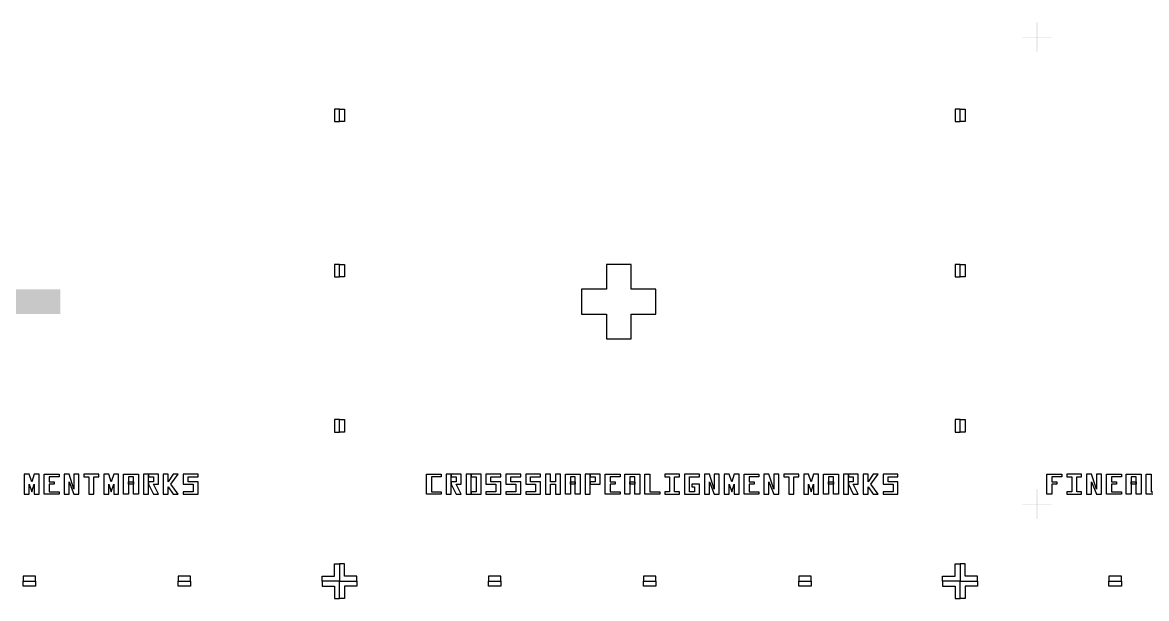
# Model space of a CAD drawing. Extents: x -25499 to 25499, y -25499 to 24195.
# Drawn here: x 4973 to 9501, y -13820 to -11501 of the extents above; entities that cross this region are included whole.
import ezdxf

# ---------------------------------------------------------------- set-up
doc = ezdxf.new("R2010")
doc.units = 0

# ---------------------------------------------------------------- blocks, each defined once
blk = doc.blocks.new('CHIP19')
for points in [[(975, 2250), (1025, 2250), (1025, 2230), (975, 2230), (975, 2250)], [(1600, 2250), (1650, 2250), (1650, 2230), (1600, 2230), (1600, 2250)], [(2250, 2250), (2180, 2250), (2180, 2230), (2230, 2230), (2230, 2180), (2250, 2180), (2250, 2250)]]:
    blk.add_lwpolyline(points)
blk = doc.blocks.new('CHIP20')
for points in [[(-250, 2250), (-180, 2250), (-180, 2230), (-230, 2230), (-230, 2180), (-250, 2180), (-250, 2250)], [(350, 2250), (400, 2250), (400, 2230), (350, 2230), (350, 2250)], [(975, 2250), (1025, 2250), (1025, 2230), (975, 2230), (975, 2250)], [(1600, 2250), (1650, 2250), (1650, 2230), (1600, 2230), (1600, 2250)], [(2250, 2250), (2180, 2250), (2180, 2230), (2230, 2230), (2230, 2180), (2250, 2180), (2250, 2250)]]:
    blk.add_lwpolyline(points)
blk = doc.blocks.new('CHIP21')
for points in [[(-250, 2250), (-180, 2250), (-180, 2230), (-230, 2230), (-230, 2180), (-250, 2180), (-250, 2250)], [(350, 2250), (400, 2250), (400, 2230), (350, 2230), (350, 2250)]]:
    blk.add_lwpolyline(points)
blk = doc.blocks.new('CHIP31')
for points in [[(2250, 1600), (2250, 1650), (2230, 1650), (2230, 1600), (2250, 1600)], [(2250, 975), (2250, 1025), (2230, 1025), (2230, 975), (2250, 975)], [(2250, 350), (2250, 400), (2230, 400), (2230, 350), (2250, 350)], [(980, 100), (1000, 100), (1000, 140), (1010, 110), (1020, 140), (1020, 100), (1040, 100), (1040, 180), (1020, 180), (1010, 150), (1000, 180), (980, 180), (980, 100), (980, 100)], [(1060, 100), (1060, 180), (1120, 180), (1120, 170), (1080, 170), (1080, 150), (1100, 150), (1100, 140), (1080, 140), (1080, 110), (1120, 110), (1120, 100), (1060, 100), (1060, 100)], [(1140, 100), (1160, 100), (1160, 150), (1180, 100), (1200, 100), (1200, 180), (1180, 180), (1180, 120), (1160, 180), (1140, 180), (1140, 100), (1140, 100)], [(1240, 100), (1260, 100), (1260, 170), (1280, 170), (1280, 180), (1220, 180), (1220, 170), (1240, 170), (1240, 100), (1240, 100)], [(1300, 100), (1320, 100), (1320, 140), (1330, 110), (1340, 140), (1340, 100), (1360, 100), (1360, 180), (1340, 180), (1330, 150), (1320, 180), (1300, 180), (1300, 100), (1300, 100)], [(1380, 100), (1380, 180), (1440, 180), (1440, 100), (1420, 100), (1420, 170), (1400, 170), (1400, 100), (1380, 100)], [(1400, 140), (1400, 150), (1420, 150), (1420, 140), (1400, 140)], [(1460, 100), (1480, 100), (1480, 180), (1460, 180), (1460, 100)], [(1480, 140), (1500, 100), (1520, 100), (1500, 140), (1520, 140), (1520, 180), (1480, 180), (1480, 170), (1500, 170), (1500, 150), (1480, 150), (1480, 140)], [(1540, 100), (1560, 100), (1560, 130), (1580, 100), (1600, 100), (1570, 140), (1600, 180), (1580, 180), (1560, 150), (1560, 180), (1540, 180), (1540, 100), (1540, 100)], [(1620, 100), (1680, 100), (1680, 150), (1640, 150), (1640, 170), (1680, 170), (1680, 180), (1620, 180), (1620, 140), (1660, 140), (1660, 110), (1620, 110), (1620, 100), (1620, 100)], [(2250, -250), (2180, -250), (2180, -230), (2230, -230), (2230, -180), (2250, -180), (2250, -250)], [(975, -250), (1025, -250), (1025, -230), (975, -230), (975, -250)], [(1600, -250), (1650, -250), (1650, -230), (1600, -230), (1600, -250)]]:
    blk.add_lwpolyline(points)
blk.add_solid([(825, 825), (1125, 825), (825, 925), (1125, 925)])
blk = doc.blocks.new('CHIP32')
for points in [[(-250, 1600), (-250, 1650), (-230, 1650), (-230, 1600), (-250, 1600)], [(2250, 1600), (2250, 1650), (2230, 1650), (2230, 1600), (2250, 1600)], [(-250, 975), (-250, 1025), (-230, 1025), (-230, 975), (-250, 975)], [(825, 725), (925, 725), (925, 825), (1025, 825), (1025, 925), (925, 925), (925, 1025), (825, 1025), (825, 925), (725, 925), (725, 825), (825, 825), (825, 725)], [(2250, 975), (2250, 1025), (2230, 1025), (2230, 975), (2250, 975)], [(-250, 350), (-250, 400), (-230, 400), (-230, 350), (-250, 350)], [(2250, 350), (2250, 400), (2230, 400), (2230, 350), (2250, 350)], [(100, 100), (100, 180), (160, 180), (160, 170), (120, 170), (120, 110), (160, 110), (160, 100), (100, 100), (100, 100)], [(180, 100), (200, 100), (200, 180), (180, 180), (180, 100)], [(200, 140), (220, 100), (240, 100), (220, 140), (240, 140), (240, 180), (200, 180), (200, 170), (220, 170), (220, 150), (200, 150), (200, 140)], [(260, 100), (280, 100), (280, 180), (260, 180), (260, 100)], [(280, 100), (320, 100), (320, 180), (280, 180), (280, 170), (300, 170), (300, 110), (280, 110), (280, 100)], [(340, 100), (400, 100), (400, 150), (360, 150), (360, 170), (400, 170), (400, 180), (340, 180), (340, 140), (380, 140), (380, 110), (340, 110), (340, 100), (340, 100)], [(420, 100), (480, 100), (480, 150), (440, 150), (440, 170), (480, 170), (480, 180), (420, 180), (420, 140), (460, 140), (460, 110), (420, 110), (420, 100), (420, 100)], [(500, 100), (560, 100), (560, 150), (520, 150), (520, 170), (560, 170), (560, 180), (500, 180), (500, 140), (540, 140), (540, 110), (500, 110), (500, 100), (500, 100)], [(580, 100), (600, 100), (600, 140), (620, 140), (620, 100), (640, 100), (640, 180), (620, 180), (620, 150), (600, 150), (600, 180), (580, 180), (580, 100), (580, 100)], [(660, 100), (660, 180), (720, 180), (720, 100), (700, 100), (700, 170), (680, 170), (680, 100), (660, 100)], [(680, 140), (680, 150), (700, 150), (700, 140), (680, 140)], [(740, 100), (760, 100), (760, 180), (740, 180), (740, 100)], [(760, 140), (800, 140), (800, 180), (760, 180), (760, 170), (780, 170), (780, 150), (760, 150), (760, 140)], [(820, 100), (820, 180), (880, 180), (880, 170), (840, 170), (840, 150), (860, 150), (860, 140), (840, 140), (840, 110), (880, 110), (880, 100), (820, 100), (820, 100)], [(900, 100), (900, 180), (960, 180), (960, 100), (940, 100), (940, 170), (920, 170), (920, 100), (900, 100)], [(920, 140), (920, 150), (940, 150), (940, 140), (920, 140)], [(980, 100), (980, 180), (1000, 180), (1000, 110), (1040, 110), (1040, 100), (980, 100), (980, 100)], [(1060, 100), (1120, 100), (1120, 110), (1100, 110), (1100, 170), (1120, 170), (1120, 180), (1060, 180), (1060, 170), (1080, 170), (1080, 110), (1060, 110), (1060, 100), (1060, 100)], [(1140, 100), (1200, 100), (1200, 140), (1170, 140), (1170, 130), (1180, 130), (1180, 110), (1160, 110), (1160, 170), (1200, 170), (1200, 180), (1140, 180), (1140, 100), (1140, 100)], [(1220, 100), (1240, 100), (1240, 150), (1260, 100), (1280, 100), (1280, 180), (1260, 180), (1260, 120), (1240, 180), (1220, 180), (1220, 100), (1220, 100)], [(1300, 100), (1320, 100), (1320, 140), (1330, 110), (1340, 140), (1340, 100), (1360, 100), (1360, 180), (1340, 180), (1330, 150), (1320, 180), (1300, 180), (1300, 100), (1300, 100)], [(1380, 100), (1380, 180), (1440, 180), (1440, 170), (1400, 170), (1400, 150), (1420, 150), (1420, 140), (1400, 140), (1400, 110), (1440, 110), (1440, 100), (1380, 100), (1380, 100)], [(1460, 100), (1480, 100), (1480, 150), (1500, 100), (1520, 100), (1520, 180), (1500, 180), (1500, 120), (1480, 180), (1460, 180), (1460, 100), (1460, 100)], [(1560, 100), (1580, 100), (1580, 170), (1600, 170), (1600, 180), (1540, 180), (1540, 170), (1560, 170), (1560, 100), (1560, 100)], [(1620, 100), (1640, 100), (1640, 140), (1650, 110), (1660, 140), (1660, 100), (1680, 100), (1680, 180), (1660, 180), (1650, 150), (1640, 180), (1620, 180), (1620, 100), (1620, 100)], [(1700, 100), (1700, 180), (1760, 180), (1760, 100), (1740, 100), (1740, 170), (1720, 170), (1720, 100), (1700, 100)], [(1720, 140), (1720, 150), (1740, 150), (1740, 140), (1720, 140)], [(1780, 100), (1800, 100), (1800, 180), (1780, 180), (1780, 100)], [(1800, 140), (1820, 100), (1840, 100), (1820, 140), (1840, 140), (1840, 180), (1800, 180), (1800, 170), (1820, 170), (1820, 150), (1800, 150), (1800, 140)], [(1860, 100), (1880, 100), (1880, 130), (1900, 100), (1920, 100), (1890, 140), (1920, 180), (1900, 180), (1880, 150), (1880, 180), (1860, 180), (1860, 100), (1860, 100)], [(1940, 100), (2000, 100), (2000, 150), (1960, 150), (1960, 170), (2000, 170), (2000, 180), (1940, 180), (1940, 140), (1980, 140), (1980, 110), (1940, 110), (1940, 100), (1940, 100)], [(-250, -250), (-180, -250), (-180, -230), (-230, -230), (-230, -180), (-250, -180), (-250, -250)], [(2250, -250), (2180, -250), (2180, -230), (2230, -230), (2230, -180), (2250, -180), (2250, -250)], [(350, -250), (400, -250), (400, -230), (350, -230), (350, -250)], [(975, -250), (1025, -250), (1025, -230), (975, -230), (975, -250)], [(1600, -250), (1650, -250), (1650, -230), (1600, -230), (1600, -250)]]:
    blk.add_lwpolyline(points)
blk = doc.blocks.new('CHIP33')
for points in [[(-250, 1600), (-250, 1650), (-230, 1650), (-230, 1600), (-250, 1600)], [(-250, 975), (-250, 1025), (-230, 1025), (-230, 975), (-250, 975)], [(-250, 350), (-250, 400), (-230, 400), (-230, 350), (-250, 350)], [(100, 100), (100, 180), (160, 180), (160, 170), (120, 170), (120, 150), (140, 150), (140, 140), (120, 140), (120, 100), (100, 100), (100, 100)], [(180, 100), (240, 100), (240, 110), (220, 110), (220, 170), (240, 170), (240, 180), (180, 180), (180, 170), (200, 170), (200, 110), (180, 110), (180, 100), (180, 100)], [(260, 100), (280, 100), (280, 150), (300, 100), (320, 100), (320, 180), (300, 180), (300, 120), (280, 180), (260, 180), (260, 100), (260, 100)], [(340, 100), (340, 180), (400, 180), (400, 170), (360, 170), (360, 150), (380, 150), (380, 140), (360, 140), (360, 110), (400, 110), (400, 100), (340, 100), (340, 100)], [(420, 100), (420, 180), (480, 180), (480, 100), (460, 100), (460, 170), (440, 170), (440, 100), (420, 100)], [(440, 140), (440, 150), (460, 150), (460, 140), (440, 140)], [(500, 100), (500, 180), (520, 180), (520, 110), (560, 110), (560, 100), (500, 100), (500, 100)], [(-250, -250), (-180, -250), (-180, -230), (-230, -230), (-230, -180), (-250, -180), (-250, -250)], [(350, -250), (400, -250), (400, -230), (350, -230), (350, -250)]]:
    blk.add_lwpolyline(points)
at = {"layer": 'gap'}
for points in [[(61, 1941), (61, 1999), (59, 1941), (59, 1999)], [(59, 1941), (1, 1941), (59, 1939), (1, 1939)], [(59, 1941), (59, 1881), (61, 1941), (61, 1881)], [(61, 1939), (119, 1939), (61, 1941), (119, 1941)], [(61, 61), (61, 119), (59, 61), (59, 119)], [(59, 61), (1, 61), (59, 59), (1, 59)], [(59, 59), (119, 59), (59, 61), (119, 61)], [(59, 59), (59, 1), (61, 59), (61, 1)]]:
    blk.add_solid(points, dxfattribs=at)

msp = doc.modelspace()

# ---------------------------------------------------------------- block references
for name, p in [('CHIP31', (4000, -13500)), ('CHIP32', (6500, -13500)), ('CHIP33', (9000, -13500)), ('CHIP19', (4000, -16000)), ('CHIP20', (6500, -16000)), ('CHIP21', (9000, -16000))]:
    msp.add_blockref(name, p)

doc.saveas('drawing.dxf')
